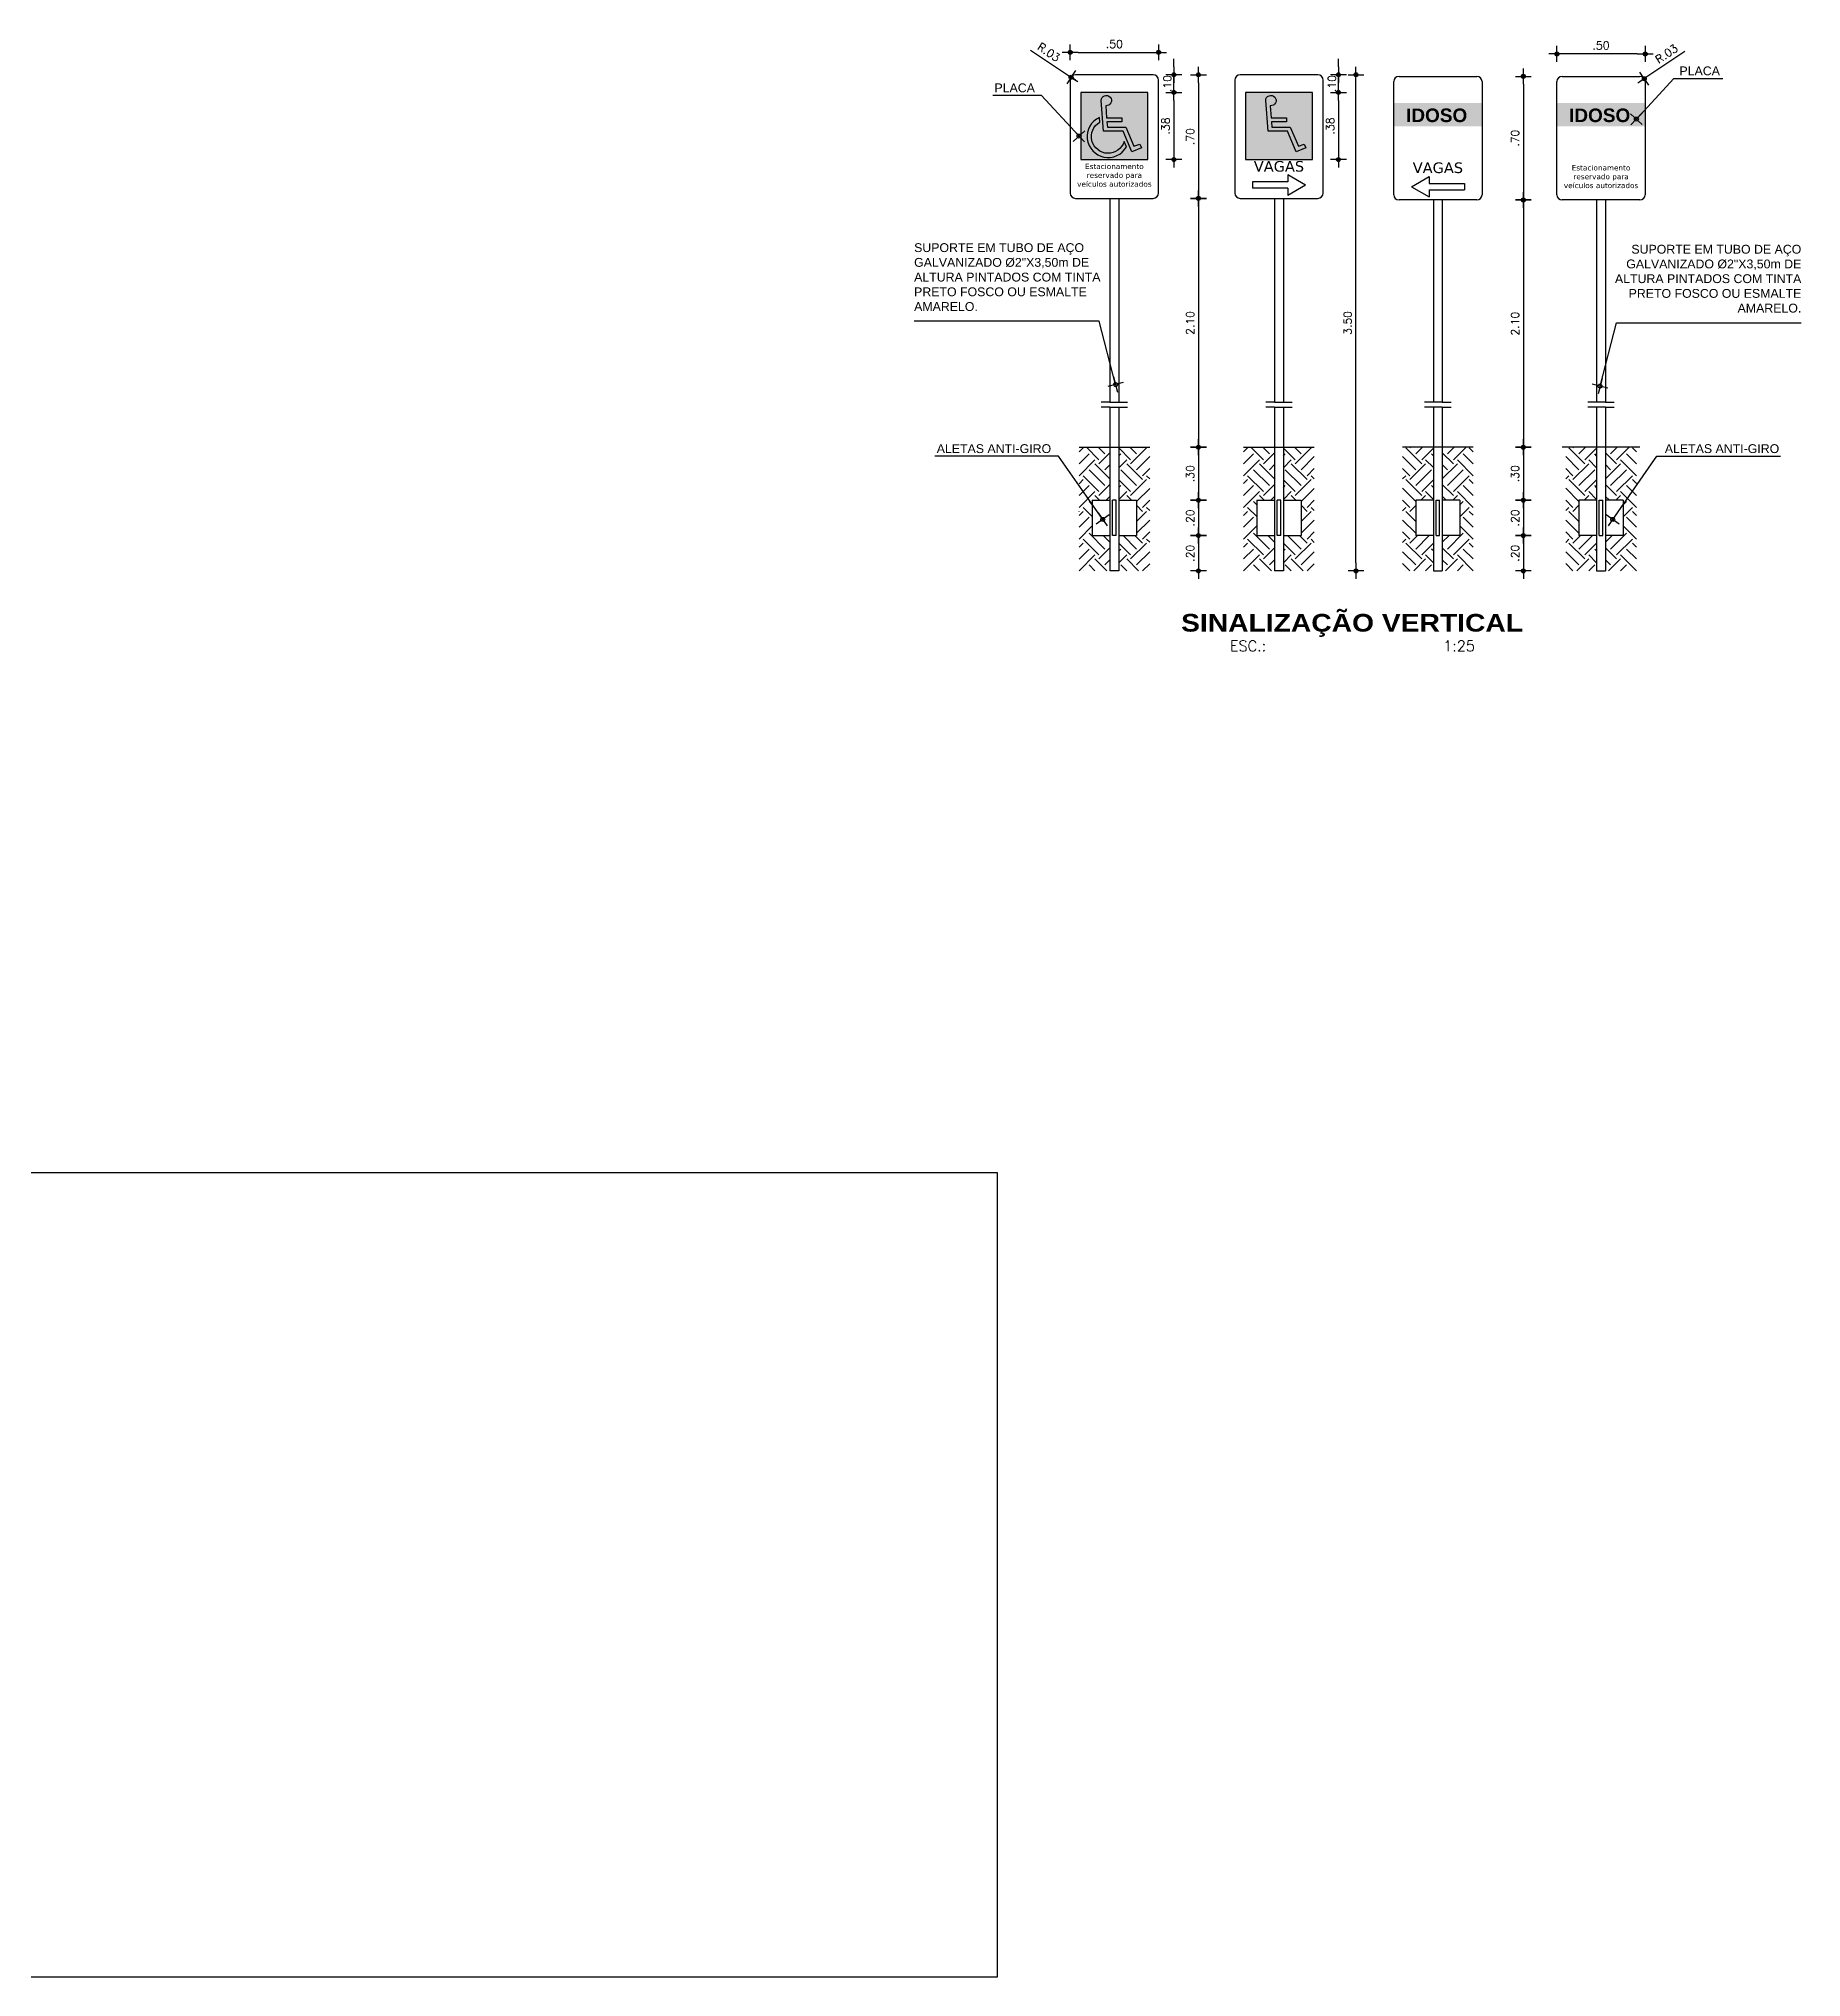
# Model space of a CAD drawing. Header units: millimetres. Extents: x 490 to 675, y -160 to -87.
# Drawn here: x 616.05 to 626.03, y -111.9 to -100.93 of the extents above; entities that cross this region are included whole.
import ezdxf
from ezdxf.enums import TextEntityAlignment as Align

# ---------------------------------------------------------------- set-up
doc = ezdxf.new("R2010")
doc.units = ezdxf.units.MM
doc.header["$LTSCALE"] = 2.5
for name, color, linetype in [('AN_COTAS', 7, 'Continuous'), ('AN_TEXTOS', 2, 'Continuous'), ('AN_TXT_ESPEC', 4, 'Continuous'), ('ARQ_CORTE2', 3, 'Continuous'), ('ARQ_HAT', 8, 'Continuous'), ('ARQ_PISO', 8, 'Continuous'), ('ARQ_VISTA2', 2, 'Continuous'), ('COTAS', 1, 'Continuous'), ('TITULO', 2, 'Continuous')]:
    doc.layers.add(name, color=color, linetype=linetype)
doc.styles.add('09.04-ACESS 001$0$SWISS', font='swissb.ttf')
doc.styles.add('ARIAL 1-025', font='arial.ttf', dxfattribs={"height": 0.05})
doc.styles.add('COTA200', font='ROMANS.SHX')
doc.styles.add('COTA25', font='romans.shx')
doc.styles.add('TIT200', font='')
doc.styles.add('VERDANA', font='verdana.ttf')
doc.styles.get('TIT200').set_extended_font_data('Arial Black')
doc.dimstyles.new('COTA25', dxfattribs={"dimtxt": 0.045, "dimasz": 0.045, "dimexe": 0.05, "dimexo": 0.95, "dimgap": 0.025, "dimtad": 1, "dimzin": 4, "dimdsep": 46, "dimtxsty": 'COTA25', "dimblk": 'bola', "dimcen": -0.1, "dimdle": 0.05, "dimse1": 1, "dimse2": 1, "dimclrd": 256, "dimclre": 3, "dimclrt": 2, "dimadec": 0, "dimazin": 0, "dimtfac": 1, "dimtix": 1, "dimtmove": 2, "dimatfit": 3, "dimldrblk": 'USERTICK', "dimfxl": 1, "dimtvp": 2.5, "dimtolj": 1, "dimtzin": 4, "dimarcsym": 0})
doc.dimstyles.new('COTA25$0', dxfattribs={"dimtxt": 0.045, "dimasz": 0.045, "dimexe": 0.05, "dimexo": 0.95, "dimgap": 0.025, "dimtad": 1, "dimzin": 4, "dimdsep": 46, "dimtxsty": 'COTA25', "dimblk": 'bola', "dimcen": -0.1, "dimdle": 0.05, "dimse1": 1, "dimse2": 1, "dimclrd": 256, "dimclre": 3, "dimclrt": 2, "dimadec": 0, "dimazin": 0, "dimtfac": 1, "dimtix": 1, "dimtmove": 2, "dimatfit": 3, "dimldrblk": 'USERTICK', "dimfxl": 1, "dimtvp": 2.5, "dimtolj": 1, "dimtzin": 4, "dimarcsym": 0})

# ---------------------------------------------------------------- blocks, each defined once
blk = doc.blocks.new('bola')
blk.add_hatch(color=0).paths.add_polyline_path([(-0.25, 0, 1), (0.25, 0, 1)])
at = {"color": 0}
for p, q in [((-1, 0), (-0.25, 0)), ((0, 1), (0, 0.25)), ((0.25, 0), (1, 0)), ((0, -0.25), (0, -1))]:
    blk.add_line(p, q, dxfattribs=at)
blk.add_circle((0, 0), 0.25, dxfattribs=at)
blk = doc.blocks.new('*D289')
at = {"layer": 'COTAS', "lineweight": -2}
blk.add_line((621.94, -101.004), (622.35, -101.004), dxfattribs=at)
at = {"layer": 'DEFPOINTS', "color": 0}
for p in [(622.395, -101.004), (621.895, -101.181), (622.395, -101.181)]:
    blk.add_point(p, dxfattribs=at)
at = {"layer": 'COTAS', "lineweight": -2, "xscale": 0.045, "yscale": 0.045, "zscale": 0.045, "rotation": 180}
blk.add_blockref('bola', (621.895, -101.004), dxfattribs=at)
at = {"layer": 'COTAS', "lineweight": -2, "xscale": 0.045, "yscale": 0.045, "zscale": 0.045}
blk.add_blockref('bola', (622.395, -101.004), dxfattribs=at)
at = {"layer": 'COTAS', "color": 2, "insert": (622.145, -100.957), "char_height": 0.045, "attachment_point": 5, "style": 'COTA25'}
blk.add_mtext('\\A1;.50', dxfattribs=at)
blk = doc.blocks.new('USERTICK')
at = {"color": 0}
for p, q in [((-1, 0), (1, 0)), ((0, 1), (0, -1))]:
    blk.add_line(p, q, dxfattribs=at)
blk.add_circle((0, 0), 0.25, dxfattribs=at)
blk = doc.blocks.new('*D290')
at = {"layer": 'COTAS', "lineweight": -2}
blk.add_line((622.621, -101.176), (622.621, -101.786), dxfattribs=at)
at = {"layer": 'DEFPOINTS', "color": 0}
for p in [(622.422, -101.131), (622.402, -101.831), (622.621, -101.831)]:
    blk.add_point(p, dxfattribs=at)
at = {"layer": 'COTAS', "lineweight": -2, "xscale": 0.045, "yscale": 0.045, "zscale": 0.045}
for p, rotation in [((622.621, -101.131), 90), ((622.621, -101.831), 270)]:
    blk.add_blockref('bola', p, dxfattribs=dict(at, rotation=rotation))
at = {"layer": 'COTAS', "color": 2, "insert": (622.574, -101.481), "char_height": 0.045, "attachment_point": 5, "rotation": 90, "style": 'COTA25'}
blk.add_mtext('\\A1;.70', dxfattribs=at)
blk = doc.blocks.new('*D315')
at = {"layer": 'COTAS', "lineweight": -2}
for p, q in [((621.67, -100.991), (621.863, -101.12)), ((621.925, -101.161), (621.9, -101.145))]:
    blk.add_line(p, q, dxfattribs=at)
at = {"layer": 'DEFPOINTS', "color": 0}
for p in [(621.9, -101.145), (621.925, -101.161)]:
    blk.add_point(p, dxfattribs=at)
at = {"layer": 'COTAS', "lineweight": -2, "xscale": 0.045, "yscale": 0.045, "zscale": 0.045, "rotation": 326.2217785800381}
blk.add_blockref('bola', (621.9, -101.145), dxfattribs=at)
at = {"layer": 'COTAS', "color": 2, "insert": (621.774, -101.003), "char_height": 0.045, "attachment_point": 5, "rotation": 326.2218, "style": 'COTA25'}
blk.add_mtext('\\A1;R.03', dxfattribs=at)
blk = doc.blocks.new('*D291')
at = {"layer": 'COTAS', "lineweight": -2}
blk.add_line((625.106, -101.013), (624.696, -101.013), dxfattribs=at)
at = {"layer": 'DEFPOINTS', "color": 0}
for p in [(624.651, -101.013), (624.651, -101.19), (625.151, -101.19)]:
    blk.add_point(p, dxfattribs=at)
at = {"layer": 'COTAS', "lineweight": -2, "xscale": 0.045, "yscale": 0.045, "zscale": 0.045, "rotation": 180}
blk.add_blockref('bola', (624.651, -101.013), dxfattribs=at)
at = {"layer": 'COTAS', "lineweight": -2, "xscale": 0.045, "yscale": 0.045, "zscale": 0.045}
blk.add_blockref('bola', (625.151, -101.013), dxfattribs=at)
at = {"layer": 'COTAS', "color": 2, "insert": (624.901, -100.965), "char_height": 0.045, "attachment_point": 5, "style": 'COTA25'}
blk.add_mtext('\\A1;.50', dxfattribs=at)
blk = doc.blocks.new('*D292')
at = {"layer": 'COTAS', "lineweight": -2}
blk.add_line((624.461, -101.185), (624.461, -101.795), dxfattribs=at)
at = {"layer": 'DEFPOINTS', "color": 0}
for p in [(624.681, -101.14), (624.461, -101.84), (624.701, -101.84)]:
    blk.add_point(p, dxfattribs=at)
at = {"layer": 'COTAS', "lineweight": -2, "xscale": 0.045, "yscale": 0.045, "zscale": 0.045}
for p, rotation in [((624.461, -101.14), 90), ((624.461, -101.84), 270)]:
    blk.add_blockref('bola', p, dxfattribs=dict(at, rotation=rotation))
at = {"layer": 'COTAS', "color": 2, "insert": (624.414, -101.49), "char_height": 0.045, "attachment_point": 5, "rotation": 90, "style": 'COTA25'}
blk.add_mtext('\\A1;.70', dxfattribs=at)
blk = doc.blocks.new('*D293')
at = {"layer": 'COTAS', "lineweight": -2}
for p, q in [((625.376, -100.999), (625.183, -101.128)), ((625.121, -101.17), (625.146, -101.153))]:
    blk.add_line(p, q, dxfattribs=at)
at = {"layer": 'DEFPOINTS', "color": 0}
for p in [(625.121, -101.17), (625.146, -101.153)]:
    blk.add_point(p, dxfattribs=at)
at = {"layer": 'COTAS', "lineweight": -2, "xscale": 0.045, "yscale": 0.045, "zscale": 0.045, "rotation": 213.778221395091}
blk.add_blockref('bola', (625.146, -101.153), dxfattribs=at)
at = {"layer": 'COTAS', "color": 2, "insert": (625.272, -101.012), "char_height": 0.045, "attachment_point": 5, "rotation": 33.7782, "style": 'COTA25'}
blk.add_mtext('\\A1;R.03', dxfattribs=at)
blk = doc.blocks.new('*D294')
at = {"layer": 'COTAS', "lineweight": -2}
blk.add_line((622.621, -101.876), (622.621, -103.195), dxfattribs=at)
at = {"layer": 'DEFPOINTS', "color": 0}
for p in [(622.227, -101.831), (622.227, -103.24), (622.621, -103.24)]:
    blk.add_point(p, dxfattribs=at)
at = {"layer": 'COTAS', "lineweight": -2, "xscale": 0.045, "yscale": 0.045, "zscale": 0.045}
for p, rotation in [((622.621, -101.831), 90), ((622.621, -103.24), 270)]:
    blk.add_blockref('bola', p, dxfattribs=dict(at, rotation=rotation))
at = {"layer": 'COTAS', "color": 2, "insert": (622.574, -102.536), "char_height": 0.045, "attachment_point": 5, "rotation": 90, "style": 'COTA25'}
blk.add_mtext('\\A1;2.10', dxfattribs=at)
blk = doc.blocks.new('*D295')
at = {"layer": 'COTAS', "lineweight": -2}
blk.add_line((622.621, -103.285), (622.621, -103.495), dxfattribs=at)
at = {"layer": 'DEFPOINTS', "color": 0}
for p in [(622.402, -103.24), (622.327, -103.54), (622.621, -103.54)]:
    blk.add_point(p, dxfattribs=at)
at = {"layer": 'COTAS', "lineweight": -2, "xscale": 0.045, "yscale": 0.045, "zscale": 0.045}
for p, rotation in [((622.621, -103.24), 90), ((622.621, -103.54), 270)]:
    blk.add_blockref('bola', p, dxfattribs=dict(at, rotation=rotation))
at = {"layer": 'COTAS', "color": 2, "insert": (622.574, -103.39), "char_height": 0.045, "attachment_point": 5, "rotation": 90, "style": 'COTA25'}
blk.add_mtext('\\A1;.30', dxfattribs=at)
blk = doc.blocks.new('*D296')
at = {"layer": 'COTAS', "lineweight": -2}
blk.add_line((622.621, -103.585), (622.621, -103.695), dxfattribs=at)
at = {"layer": 'DEFPOINTS', "color": 0}
for p in [(622.327, -103.54), (622.327, -103.74), (622.621, -103.74)]:
    blk.add_point(p, dxfattribs=at)
at = {"layer": 'COTAS', "lineweight": -2, "xscale": 0.045, "yscale": 0.045, "zscale": 0.045}
for p, rotation in [((622.621, -103.54), 90), ((622.621, -103.74), 270)]:
    blk.add_blockref('bola', p, dxfattribs=dict(at, rotation=rotation))
at = {"layer": 'COTAS', "color": 2, "insert": (622.574, -103.64), "char_height": 0.045, "attachment_point": 5, "rotation": 90, "style": 'COTA25'}
blk.add_mtext('\\A1;.20', dxfattribs=at)
blk = doc.blocks.new('*D297')
at = {"layer": 'COTAS', "lineweight": -2}
blk.add_line((622.621, -103.785), (622.621, -103.895), dxfattribs=at)
at = {"layer": 'DEFPOINTS', "color": 0}
for p in [(622.327, -103.74), (622.227, -103.94), (622.621, -103.94)]:
    blk.add_point(p, dxfattribs=at)
at = {"layer": 'COTAS', "lineweight": -2, "xscale": 0.045, "yscale": 0.045, "zscale": 0.045}
for p, rotation in [((622.621, -103.74), 90), ((622.621, -103.94), 270)]:
    blk.add_blockref('bola', p, dxfattribs=dict(at, rotation=rotation))
at = {"layer": 'COTAS', "color": 2, "insert": (622.574, -103.84), "char_height": 0.045, "attachment_point": 5, "rotation": 90, "style": 'COTA25'}
blk.add_mtext('\\A1;.20', dxfattribs=at)
blk = doc.blocks.new('*D316')
at = {"layer": 'COTAS', "lineweight": -2}
blk.add_line((623.513, -103.895), (623.513, -101.176), dxfattribs=at)
at = {"layer": 'DEFPOINTS', "color": 0}
for p in [(623.077, -101.131), (623.513, -101.131), (623.077, -103.94)]:
    blk.add_point(p, dxfattribs=at)
at = {"layer": 'COTAS', "lineweight": -2, "xscale": 0.045, "yscale": 0.045, "zscale": 0.045}
for p, rotation in [((623.513, -101.131), 90), ((623.513, -103.94), 270)]:
    blk.add_blockref('bola', p, dxfattribs=dict(at, rotation=rotation))
at = {"layer": 'COTAS', "color": 2, "insert": (623.466, -102.536), "char_height": 0.045, "attachment_point": 5, "rotation": 90, "style": 'COTA25'}
blk.add_mtext('\\A1;3.50', dxfattribs=at)
blk = doc.blocks.new('*D298')
at = {"layer": 'COTAS', "lineweight": -2}
blk.add_line((624.461, -101.885), (624.461, -103.195), dxfattribs=at)
at = {"layer": 'DEFPOINTS', "color": 0}
for p in [(624.856, -101.84), (624.461, -103.24), (624.856, -103.24)]:
    blk.add_point(p, dxfattribs=at)
at = {"layer": 'COTAS', "lineweight": -2, "xscale": 0.045, "yscale": 0.045, "zscale": 0.045}
for p, rotation in [((624.461, -101.84), 90), ((624.461, -103.24), 270)]:
    blk.add_blockref('bola', p, dxfattribs=dict(at, rotation=rotation))
at = {"layer": 'COTAS', "color": 2, "insert": (624.414, -102.54), "char_height": 0.045, "attachment_point": 5, "rotation": 90, "style": 'COTA25'}
blk.add_mtext('\\A1;2.10', dxfattribs=at)
blk = doc.blocks.new('*D299')
at = {"layer": 'COTAS', "lineweight": -2}
blk.add_line((624.461, -103.285), (624.461, -103.495), dxfattribs=at)
at = {"layer": 'DEFPOINTS', "color": 0}
for p in [(624.681, -103.24), (624.461, -103.54), (624.756, -103.54)]:
    blk.add_point(p, dxfattribs=at)
at = {"layer": 'COTAS', "lineweight": -2, "xscale": 0.045, "yscale": 0.045, "zscale": 0.045}
for p, rotation in [((624.461, -103.24), 90), ((624.461, -103.54), 270)]:
    blk.add_blockref('bola', p, dxfattribs=dict(at, rotation=rotation))
at = {"layer": 'COTAS', "color": 2, "insert": (624.414, -103.39), "char_height": 0.045, "attachment_point": 5, "rotation": 90, "style": 'COTA25'}
blk.add_mtext('\\A1;.30', dxfattribs=at)
blk = doc.blocks.new('*D300')
at = {"layer": 'COTAS', "lineweight": -2}
blk.add_line((624.461, -103.585), (624.461, -103.695), dxfattribs=at)
at = {"layer": 'DEFPOINTS', "color": 0}
for p in [(624.756, -103.54), (624.461, -103.74), (624.756, -103.74)]:
    blk.add_point(p, dxfattribs=at)
at = {"layer": 'COTAS', "lineweight": -2, "xscale": 0.045, "yscale": 0.045, "zscale": 0.045}
for p, rotation in [((624.461, -103.54), 90), ((624.461, -103.74), 270)]:
    blk.add_blockref('bola', p, dxfattribs=dict(at, rotation=rotation))
at = {"layer": 'COTAS', "color": 2, "insert": (624.414, -103.64), "char_height": 0.045, "attachment_point": 5, "rotation": 90, "style": 'COTA25'}
blk.add_mtext('\\A1;.20', dxfattribs=at)
blk = doc.blocks.new('*D301')
at = {"layer": 'COTAS', "lineweight": -2}
blk.add_line((624.461, -103.785), (624.461, -103.895), dxfattribs=at)
at = {"layer": 'DEFPOINTS', "color": 0}
for p in [(624.756, -103.74), (624.461, -103.94), (624.856, -103.94)]:
    blk.add_point(p, dxfattribs=at)
at = {"layer": 'COTAS', "lineweight": -2, "xscale": 0.045, "yscale": 0.045, "zscale": 0.045}
for p, rotation in [((624.461, -103.74), 90), ((624.461, -103.94), 270)]:
    blk.add_blockref('bola', p, dxfattribs=dict(at, rotation=rotation))
at = {"layer": 'COTAS', "color": 2, "insert": (624.414, -103.84), "char_height": 0.045, "attachment_point": 5, "rotation": 90, "style": 'COTA25'}
blk.add_mtext('\\A1;.20', dxfattribs=at)
blk = doc.blocks.new('*D317')
at = {"layer": 'COTAS', "lineweight": -2}
for p, q in [((622.482, -101.086), (622.482, -101.041)), ((622.482, -101.231), (622.482, -101.131)), ((622.482, -101.276), (622.482, -101.321))]:
    blk.add_line(p, q, dxfattribs=at)
at = {"layer": 'DEFPOINTS', "color": 0}
for p in [(622.335, -101.131), (622.482, -101.131), (622.335, -101.231)]:
    blk.add_point(p, dxfattribs=at)
at = {"layer": 'COTAS', "lineweight": -2, "xscale": 0.045, "yscale": 0.045, "zscale": 0.045}
for p, rotation in [((622.482, -101.131), 270), ((622.482, -101.231), 90)]:
    blk.add_blockref('bola', p, dxfattribs=dict(at, rotation=rotation))
at = {"layer": 'COTAS', "color": 2, "insert": (622.445, -101.181), "char_height": 0.045, "attachment_point": 5, "rotation": 90, "style": 'COTA25'}
blk.add_mtext('\\A1;.10', dxfattribs=at)
blk = doc.blocks.new('*D318')
at = {"layer": 'COTAS', "lineweight": -2}
blk.add_line((622.482, -101.276), (622.482, -101.566), dxfattribs=at)
at = {"layer": 'DEFPOINTS', "color": 0}
for p in [(622.335, -101.231), (622.335, -101.611), (622.482, -101.611)]:
    blk.add_point(p, dxfattribs=at)
at = {"layer": 'COTAS', "lineweight": -2, "xscale": 0.045, "yscale": 0.045, "zscale": 0.045}
for p, rotation in [((622.482, -101.231), 90), ((622.482, -101.611), 270)]:
    blk.add_blockref('bola', p, dxfattribs=dict(at, rotation=rotation))
at = {"layer": 'COTAS', "color": 2, "insert": (622.435, -101.421), "char_height": 0.045, "attachment_point": 5, "rotation": 90, "style": 'COTA25'}
blk.add_mtext('\\A1;.38', dxfattribs=at)
blk = doc.blocks.new('*D302')
at = {"layer": 'COTAS', "lineweight": -2}
for p, q in [((623.414, -101.086), (623.414, -101.041)), ((623.414, -101.231), (623.414, -101.131)), ((623.414, -101.276), (623.414, -101.321))]:
    blk.add_line(p, q, dxfattribs=at)
at = {"layer": 'DEFPOINTS', "color": 0}
for p in [(623.267, -101.131), (623.414, -101.131), (623.267, -101.231)]:
    blk.add_point(p, dxfattribs=at)
at = {"layer": 'COTAS', "lineweight": -2, "xscale": 0.045, "yscale": 0.045, "zscale": 0.045}
for p, rotation in [((623.414, -101.131), 270), ((623.414, -101.231), 90)]:
    blk.add_blockref('bola', p, dxfattribs=dict(at, rotation=rotation))
at = {"layer": 'COTAS', "color": 2, "insert": (623.377, -101.181), "char_height": 0.045, "attachment_point": 5, "rotation": 90, "style": 'COTA25'}
blk.add_mtext('\\A1;.10', dxfattribs=at)
blk = doc.blocks.new('*D303')
at = {"layer": 'COTAS', "lineweight": -2}
blk.add_line((623.414, -101.276), (623.414, -101.566), dxfattribs=at)
at = {"layer": 'DEFPOINTS', "color": 0}
for p in [(623.267, -101.231), (623.267, -101.611), (623.414, -101.611)]:
    blk.add_point(p, dxfattribs=at)
at = {"layer": 'COTAS', "lineweight": -2, "xscale": 0.045, "yscale": 0.045, "zscale": 0.045}
for p, rotation in [((623.414, -101.231), 90), ((623.414, -101.611), 270)]:
    blk.add_blockref('bola', p, dxfattribs=dict(at, rotation=rotation))
at = {"layer": 'COTAS', "color": 2, "insert": (623.367, -101.421), "char_height": 0.045, "attachment_point": 5, "rotation": 90, "style": 'COTA25'}
blk.add_mtext('\\A1;.38', dxfattribs=at)

msp = doc.modelspace()

# ---------------------------------------------------------------- hatches: boundary and pattern name
at = {"layer": 'ARQ_HAT', "linetype": 'Continuous', "ltscale": 3}
h = msp.add_hatch(dxfattribs=at)
h.set_pattern_fill('EARTH', color=256, scale=0.02, angle=45, style=0)
h.set_pattern_definition([(45, (621.94524, -103.94011), (1e-17, 0.179605), [0.127, -0.127]), (45, (621.91157, -103.90644), (1e-17, 0.179605), [0.127, -0.127]), (45, (621.87789, -103.87276), (1e-17, 0.179605), [0.127, -0.127]), (135, (621.87789, -103.85031), (-0.179605, 1e-17), [0.127, -0.127]), (135, (621.91157, -103.81663), (-0.179605, 1e-17), [0.127, -0.127]), (135, (621.94524, -103.78296), (-0.179605, 1e-17), [0.127, -0.127])])
h.paths.add_polyline_path([(622.12, -103.74), (622.02, -103.74), (622.02, -103.54), (622.12, -103.54), (622.12, -103.24), (621.945, -103.24), (621.945, -103.94), (622.12, -103.94)])
h.paths.add_polyline_path([(622.345, -103.24), (622.17, -103.24), (622.17, -103.54), (622.27, -103.54), (622.27, -103.74), (622.17, -103.74), (622.17, -103.94), (622.345, -103.94)])
h = msp.add_hatch(dxfattribs=at)
h.set_pattern_fill('EARTH', color=256, scale=0.02, angle=45, style=0)
h.set_pattern_definition([(45, (622.87703, -103.94011), (1e-17, 0.179605), [0.127, -0.127]), (45, (622.84335, -103.90644), (1e-17, 0.179605), [0.127, -0.127]), (45, (622.80968, -103.87276), (1e-17, 0.179605), [0.127, -0.127]), (135, (622.80968, -103.85031), (-0.179605, 1e-17), [0.127, -0.127]), (135, (622.84335, -103.81663), (-0.179605, 1e-17), [0.127, -0.127]), (135, (622.87703, -103.78296), (-0.179605, 1e-17), [0.127, -0.127])])
h.paths.add_polyline_path([(623.052, -103.74), (622.952, -103.74), (622.952, -103.54), (623.052, -103.54), (623.052, -103.24), (622.877, -103.24), (622.877, -103.94), (623.052, -103.94)])
h.paths.add_polyline_path([(623.277, -103.24), (623.102, -103.24), (623.102, -103.54), (623.202, -103.54), (623.202, -103.74), (623.102, -103.74), (623.102, -103.94), (623.277, -103.94)])
h = msp.add_hatch(dxfattribs=at)
h.set_pattern_fill('EARTH', color=256, scale=0.02, angle=45, style=0)
h.set_pattern_definition([(135, (624.17703, -103.94011), (-1e-17, 0.179605), [0.127, -0.127]), (135, (624.2107, -103.90644), (-1e-17, 0.179605), [0.127, -0.127]), (135, (624.24438, -103.87276), (-1e-17, 0.179605), [0.127, -0.127]), (45, (624.24438, -103.85031), (0.179605, 1e-17), [0.127, -0.127]), (45, (624.2107, -103.81663), (0.179605, 1e-17), [0.127, -0.127]), (45, (624.17703, -103.78296), (0.179605, 1e-17), [0.127, -0.127])])
h.paths.add_polyline_path([(624.002, -103.74), (624.102, -103.74), (624.102, -103.54), (624.002, -103.54), (624.002, -103.24), (624.177, -103.24), (624.177, -103.94), (624.002, -103.94)])
h.paths.add_polyline_path([(623.777, -103.24), (623.952, -103.24), (623.952, -103.54), (623.852, -103.54), (623.852, -103.74), (623.952, -103.74), (623.952, -103.94), (623.777, -103.94)])
h = msp.add_hatch(dxfattribs=at)
h.set_pattern_fill('EARTH', color=256, scale=0.02, angle=45, style=0)
h.set_pattern_definition([(135, (625.10081, -103.94011), (-1e-17, 0.179605), [0.127, -0.127]), (135, (625.13449, -103.90644), (-1e-17, 0.179605), [0.127, -0.127]), (135, (625.16816, -103.87276), (-1e-17, 0.179605), [0.127, -0.127]), (45, (625.16816, -103.85031), (0.179605, 1e-17), [0.127, -0.127]), (45, (625.13449, -103.81663), (0.179605, 1e-17), [0.127, -0.127]), (45, (625.10081, -103.78296), (0.179605, 1e-17), [0.127, -0.127])])
h.paths.add_polyline_path([(624.926, -103.74), (625.026, -103.74), (625.026, -103.54), (624.926, -103.54), (624.926, -103.24), (625.101, -103.24), (625.101, -103.94), (624.926, -103.94)])
h.paths.add_polyline_path([(624.701, -103.24), (624.876, -103.24), (624.876, -103.54), (624.776, -103.54), (624.776, -103.74), (624.876, -103.74), (624.876, -103.94), (624.701, -103.94)])
at = {"layer": 'ARQ_PISO', "linetype": 'ByBlock', "true_color": 0xffffff}
h = msp.add_hatch(color=7, dxfattribs=at)
h.paths.add_polyline_path([(622.07, -101.277), (622.084, -101.451), (622.194, -101.451), (622.243, -101.567), (622.298, -101.545), (622.289, -101.523), (622.256, -101.536), (622.21, -101.427), (622.106, -101.427), (622.103, -101.398), (622.187, -101.398), (622.187, -101.374), (622.101, -101.374), (622.096, -101.306, 2.639782)])
h.paths.add_polyline_path([(622.213, -101.539), (622.2, -101.509, -1.464448), (622.062, -101.399), (622.06, -101.373, 1.375528)])
h = msp.add_hatch(color=7, dxfattribs=at)
h.paths.add_polyline_path([(623.002, -101.277), (623.015, -101.451), (623.126, -101.451), (623.175, -101.567), (623.23, -101.545), (623.22, -101.523), (623.188, -101.536), (623.141, -101.427), (623.037, -101.427), (623.035, -101.398), (623.119, -101.398), (623.119, -101.374), (623.033, -101.374), (623.028, -101.306, 2.639782)])
h.paths.add_polyline_path([(623.145, -101.539), (623.132, -101.509, -1.464448), (622.994, -101.399), (622.992, -101.373, 1.375528)])

# ---------------------------------------------------------------- linework, layer by layer
at = {"color": 6}
msp.add_lwpolyline([(604.933, -107.347), (621.482, -107.347), (621.482, -111.904), (604.933, -111.904)], close=True, dxfattribs=at)
at = {"layer": 'AN_COTAS', "linetype": 'Continuous', "ltscale": 3}
for p, q in [((622.12, -102.984), (622.07, -102.984)), ((622.12, -103.013), (622.07, -103.013)), ((622.12, -102.984), (622.22, -102.984)), ((622.12, -103.013), (622.22, -103.013)), ((623.052, -102.984), (623.002, -102.984)), ((623.052, -103.013), (623.002, -103.013)), ((623.052, -102.984), (623.152, -102.984)), ((623.052, -103.013), (623.152, -103.013)), ((624.002, -102.984), (623.902, -102.984)), ((624.002, -103.013), (623.902, -103.013)), ((624.002, -102.984), (624.052, -102.984)), ((624.002, -103.013), (624.052, -103.013)), ((624.926, -102.984), (624.826, -102.984)), ((624.926, -103.013), (624.826, -103.013)), ((624.926, -102.984), (624.976, -102.984)), ((624.926, -103.013), (624.976, -103.013))]:
    msp.add_line(p, q, dxfattribs=at)
at = {"layer": 'ARQ_CORTE2'}
for p, q in [((621.945, -103.24), (622.345, -103.24)), ((622.877, -103.24), (623.277, -103.24)), ((624.177, -103.24), (623.777, -103.24)), ((625.121, -103.24), (624.681, -103.24))]:
    msp.add_line(p, q, dxfattribs=at)
at = {"layer": 'ARQ_HAT', "color": 161, "true_color": 0x4da6ff}
for points in [[(624.227, -101.423), (624.227, -101.29), (623.727, -101.423), (623.727, -101.29)], [(625.151, -101.423), (625.151, -101.29), (624.651, -101.423), (624.651, -101.29)]]:
    msp.add_solid(points, dxfattribs=at)
at = {"layer": 'ARQ_PISO'}
for points in [[(621.955, -101.611), (622.335, -101.611), (622.335, -101.231), (621.955, -101.231)], [(622.887, -101.611), (623.267, -101.611), (623.267, -101.231), (622.887, -101.231)]]:
    msp.add_lwpolyline(points, close=True, dxfattribs=at)
for points in [[(622.07, -101.277, -2.639782), (622.096, -101.306), (622.101, -101.374), (622.187, -101.374), (622.187, -101.398), (622.103, -101.398), (622.106, -101.427), (622.21, -101.427), (622.256, -101.536), (622.289, -101.523), (622.298, -101.545), (622.243, -101.567), (622.194, -101.451), (622.084, -101.451)], [(623.002, -101.277, -2.639782), (623.028, -101.306), (623.033, -101.374), (623.119, -101.374), (623.119, -101.398), (623.035, -101.398), (623.037, -101.427), (623.141, -101.427), (623.188, -101.536), (623.22, -101.523), (623.23, -101.545), (623.175, -101.567), (623.126, -101.451), (623.015, -101.451)], [(622.213, -101.539), (622.213, -101.539), (622.2, -101.509, -1.464448), (622.062, -101.399), (622.062, -101.399), (622.06, -101.373), (622.06, -101.373, 1.375528)]]:
    msp.add_lwpolyline(points, format="xyb", close=True, dxfattribs=at)
at = {"layer": 'ARQ_PISO', "color": 161, "true_color": 0x4da6ff}
for points in [[(621.955, -101.611), (621.955, -101.231), (622.335, -101.611), (622.335, -101.231)], [(622.887, -101.611), (622.887, -101.231), (623.267, -101.611), (623.267, -101.231)]]:
    msp.add_solid(points, dxfattribs=at)
at = {"layer": 'ARQ_VISTA2'}
for p, q in [((621.895, -101.161), (621.895, -101.801)), ((622.365, -101.131), (621.925, -101.131)), ((622.395, -101.801), (622.395, -101.161)), ((622.827, -101.161), (622.827, -101.801)), ((623.297, -101.131), (622.857, -101.131)), ((623.327, -101.801), (623.327, -101.161)), ((623.727, -101.81), (623.727, -101.17)), ((623.757, -101.14), (624.197, -101.14)), ((624.227, -101.17), (624.227, -101.81)), ((624.651, -101.81), (624.651, -101.17)), ((624.681, -101.14), (625.121, -101.14)), ((625.151, -101.17), (625.151, -101.81)), ((623.127, -101.738), (622.927, -101.738)), ((622.927, -101.738), (622.927, -101.774)), ((623.227, -101.756), (623.127, -101.698)), ((623.127, -101.698), (623.127, -101.738)), ((623.827, -101.765), (623.927, -101.707)), ((623.927, -101.707), (623.927, -101.747)), ((623.927, -101.747), (624.127, -101.747)), ((624.127, -101.747), (624.127, -101.783)), ((621.925, -101.831), (622.365, -101.831)), ((622.12, -101.831), (622.12, -102.984)), ((622.17, -101.831), (622.17, -102.984)), ((622.857, -101.831), (623.297, -101.831)), ((623.127, -101.774), (622.927, -101.774)), ((623.052, -101.831), (623.052, -102.984)), ((623.102, -101.831), (623.102, -102.984)), ((623.227, -101.756), (623.127, -101.814)), ((623.127, -101.774), (623.127, -101.814)), ((624.197, -101.84), (623.757, -101.84)), ((623.827, -101.765), (623.927, -101.823)), ((623.927, -101.783), (623.927, -101.823)), ((623.927, -101.783), (624.127, -101.783)), ((623.952, -101.84), (623.952, -102.984)), ((624.002, -101.84), (624.002, -102.984)), ((625.121, -101.84), (624.681, -101.84)), ((624.876, -101.84), (624.876, -102.984)), ((624.926, -101.84), (624.926, -102.984)), ((622.12, -103.013), (622.12, -103.94)), ((622.17, -103.013), (622.17, -103.94)), ((623.052, -103.013), (623.052, -103.94)), ((623.102, -103.013), (623.102, -103.94)), ((623.952, -103.013), (623.952, -103.94)), ((624.002, -103.013), (624.002, -103.94)), ((624.876, -103.013), (624.876, -103.94)), ((624.926, -103.013), (624.926, -103.94)), ((622.02, -103.54), (622.12, -103.54)), ((622.02, -103.54), (622.02, -103.74)), ((622.135, -103.74), (622.135, -103.54)), ((622.155, -103.54), (622.135, -103.54)), ((622.155, -103.74), (622.155, -103.54)), ((622.17, -103.54), (622.27, -103.54)), ((622.27, -103.54), (622.27, -103.74)), ((622.952, -103.54), (623.052, -103.54)), ((622.952, -103.54), (622.952, -103.74)), ((623.067, -103.74), (623.067, -103.54)), ((623.087, -103.54), (623.067, -103.54)), ((623.087, -103.74), (623.087, -103.54)), ((623.102, -103.54), (623.202, -103.54)), ((623.202, -103.54), (623.202, -103.74)), ((623.952, -103.54), (623.852, -103.54)), ((623.852, -103.54), (623.852, -103.74)), ((623.967, -103.74), (623.967, -103.54)), ((623.967, -103.54), (623.987, -103.54)), ((623.987, -103.74), (623.987, -103.54)), ((624.102, -103.54), (624.002, -103.54)), ((624.102, -103.54), (624.102, -103.74)), ((624.876, -103.54), (624.776, -103.54)), ((624.776, -103.54), (624.776, -103.74)), ((624.891, -103.74), (624.891, -103.54)), ((624.891, -103.54), (624.911, -103.54)), ((624.911, -103.74), (624.911, -103.54)), ((625.026, -103.54), (624.926, -103.54)), ((625.026, -103.54), (625.026, -103.74)), ((622.02, -103.74), (622.12, -103.74)), ((622.155, -103.74), (622.135, -103.74)), ((622.17, -103.74), (622.27, -103.74)), ((622.952, -103.74), (623.052, -103.74)), ((623.087, -103.74), (623.067, -103.74)), ((623.102, -103.74), (623.202, -103.74)), ((623.952, -103.74), (623.852, -103.74)), ((623.967, -103.74), (623.987, -103.74)), ((624.102, -103.74), (624.002, -103.74)), ((624.876, -103.74), (624.776, -103.74)), ((624.891, -103.74), (624.911, -103.74)), ((625.026, -103.74), (624.926, -103.74)), ((622.17, -103.94), (622.12, -103.94)), ((623.102, -103.94), (623.052, -103.94)), ((623.952, -103.94), (624.002, -103.94)), ((624.876, -103.94), (624.926, -103.94))]:
    msp.add_line(p, q, dxfattribs=at)
for centre, start, end in [((621.925, -101.161), 90, 180), ((622.365, -101.161), 0, 90), ((622.857, -101.161), 90, 180), ((623.297, -101.161), 0, 90), ((623.757, -101.17), 90, 180), ((624.197, -101.17), 0, 90), ((624.681, -101.17), 90, 180), ((625.121, -101.17), 0, 90), ((621.925, -101.801), 180, 270), ((622.365, -101.801), 270, 0), ((622.857, -101.801), 180, 270), ((623.297, -101.801), 270, 0), ((623.757, -101.81), 180, 270), ((624.197, -101.81), 270, 0), ((624.681, -101.81), 180, 270), ((625.121, -101.81), 270, 0)]:
    msp.add_arc(centre, 0.03, start, end, dxfattribs=at)

# ---------------------------------------------------------------- texts
at = {"layer": 'AN_TEXTOS', "width": 0.45488, "attachment_point": 5, "style": 'VERDANA'}
for s, insert, char_height in [('Estacionamento reservado para veículos autorizados', (622.145, -101.7), 0.03), ('VAGAS', (623.077, -101.65), 0.06), ('VAGAS', (623.977, -101.658), 0.06), ('Estacionamento reservado para veículos autorizados', (624.901, -101.708), 0.03)]:
    msp.add_mtext(s, dxfattribs=dict(at, insert=insert, char_height=char_height))
at = {"layer": 'AN_TXT_ESPEC', "style": 'ARIAL 1-025'}
msp.add_text('PLACA', height=0.05, dxfattribs=at).set_placement((625.345, -101.134))
at = {"layer": 'AN_TXT_ESPEC', "color": 2, "style": 'ARIAL 1-025'}
for s, p in [('PLACA', (621.466, -101.23)), ('ALETAS ANTI-GIRO', (621.139, -103.273)), ('ALETAS ANTI-GIRO', (625.262, -103.273))]:
    msp.add_text(s, height=0.05, dxfattribs=at).set_placement(p)
at = {"layer": 'AN_TXT_ESPEC', "color": 2, "char_height": 0.05, "style": 'ARIAL 1-025'}
for insert, attachment_point in [((621.011, -102.469), 7), ((626.035, -102.478), 9)]:
    msp.add_mtext('SUPORTE EM TUBO DE AÇO \\PGALVANIZADO %%C2"X3,50m DE \\PALTURA PINTADOS COM TINTA \\PPRETO FOSCO OU ESMALTE \\PAMARELO.', dxfattribs=dict(at, insert=insert, attachment_point=attachment_point))
at = {"layer": 'ARQ_PISO', "color": 7, "true_color": 0xffffff, "style": '09.04-ACESS 001$0$SWISS'}
for p in [(623.97, -101.399), (624.893, -101.399)]:
    msp.add_text('IDOSO', height=0.077, dxfattribs=at).set_placement(p, align=Align.CENTER)
at = {"layer": 'TITULO'}
for s, height, style, p in [('SINALIZAÇÃO VERTICAL', 0.1, 'TIT200', (623.491, -104.234)), ('ESC.:                      1:25', 0.06, 'COTA200', (623.493, -104.365))]:
    msp.add_text(s, height=height, dxfattribs=dict(at, style=style)).set_placement(p, align=Align.MIDDLE_CENTER)

# ---------------------------------------------------------------- dimensions: what is measured, and where the dimension line sits
at = {"layer": 'COTAS'}
for center, mpoint, picture, middle in [((621.925, -101.161), (621.9, -101.145), '*D315', (621.774, -101.003)), ((625.121, -101.17), (625.146, -101.153), '*D293', (625.272, -101.012))]:
    dim = msp.add_radius_dim(center=center, mpoint=mpoint, dimstyle='COTA25', dxfattribs=at)
    dim.commit()
    dim.dimension.update_dxf_attribs({"geometry": picture, "text_midpoint": middle})
dim = msp.add_linear_dim(base=(622.395, -101.004), p1=(621.895, -101.181), p2=(622.395, -101.181), dimstyle='COTA25$0', override={"dimclrt": 2}, dxfattribs=at)
dim.commit()
dim.dimension.update_dxf_attribs({"geometry": '*D289', "text_midpoint": (622.145, -100.957)})
for base, p1, p2, angle, picture, middle in [((624.651, -101.013), (625.151, -101.19), (624.651, -101.19), 180, '*D291', (624.901, -100.965)), ((622.621, -101.831), (622.422, -101.131), (622.402, -101.831), 90, '*D290', (622.574, -101.481)), ((622.482, -101.611), (622.335, -101.231), (622.335, -101.611), 90, '*D318', (622.435, -101.421)), ((623.414, -101.611), (623.267, -101.231), (623.267, -101.611), 90, '*D303', (623.367, -101.421)), ((624.461, -101.84), (624.681, -101.14), (624.701, -101.84), 90, '*D292', (624.414, -101.49)), ((622.621, -103.54), (622.402, -103.24), (622.327, -103.54), 90, '*D295', (622.574, -103.39)), ((624.461, -103.54), (624.681, -103.24), (624.756, -103.54), 90, '*D299', (624.414, -103.39)), ((622.621, -103.74), (622.327, -103.54), (622.327, -103.74), 90, '*D296', (622.574, -103.64)), ((624.461, -103.74), (624.756, -103.54), (624.756, -103.74), 90, '*D300', (624.414, -103.64)), ((622.621, -103.94), (622.327, -103.74), (622.227, -103.94), 90, '*D297', (622.574, -103.84)), ((624.461, -103.94), (624.756, -103.74), (624.856, -103.94), 90, '*D301', (624.414, -103.84))]:
    dim = msp.add_linear_dim(base=base, p1=p1, p2=p2, angle=angle, dimstyle='COTA25$0', override={"dimclrt": 2}, dxfattribs=at)
    dim.commit()
    dim.dimension.update_dxf_attribs({"geometry": picture, "text_midpoint": middle})
for base, p1, p2, picture, middle in [((622.482, -101.131), (622.335, -101.231), (622.335, -101.131), '*D317', (622.445, -101.181)), ((623.414, -101.131), (623.267, -101.231), (623.267, -101.131), '*D302', (623.377, -101.181))]:
    dim = msp.add_linear_dim(base=base, p1=p1, p2=p2, angle=90, dimstyle='COTA25$0', override={"dimclrt": 2}, dxfattribs=at)
    dim.commit()
    dim.dimension.update_dxf_attribs({"geometry": picture, "text_midpoint": middle, "dimtype": 160})
for base, p1, p2, text, picture, middle in [((623.513, -101.131), (623.077, -103.94), (623.077, -101.131), '3.50', '*D316', (623.466, -102.536)), ((622.621, -103.24), (622.227, -101.831), (622.227, -103.24), '2.10', '*D294', (622.574, -102.536)), ((624.461, -103.24), (624.856, -101.84), (624.856, -103.24), '2.10', '*D298', (624.414, -102.54))]:
    dim = msp.add_linear_dim(base=base, p1=p1, p2=p2, angle=90, text=text, dimstyle='COTA25$0', override={"dimclrt": 2}, dxfattribs=at)
    dim.commit()
    dim.dimension.update_dxf_attribs({"geometry": picture, "text_midpoint": middle})

# ---------------------------------------------------------------- leaders
at = {"layer": 'AN_COTAS'}
for points in [[(625.101, -101.382), (625.313, -101.152), (625.59, -101.152)], [(621.945, -101.478), (621.733, -101.248), (621.456, -101.248)], [(622.152, -102.885), (622.058, -102.527), (621.012, -102.527)], [(624.895, -102.894), (624.988, -102.536), (626.034, -102.536)], [(622.079, -103.649), (621.829, -103.291), (621.129, -103.291)], [(624.967, -103.649), (625.217, -103.291), (625.917, -103.291)]]:
    msp.add_leader(points, dimstyle='COTA25', dxfattribs=at)

doc.saveas('drawing.dxf')
